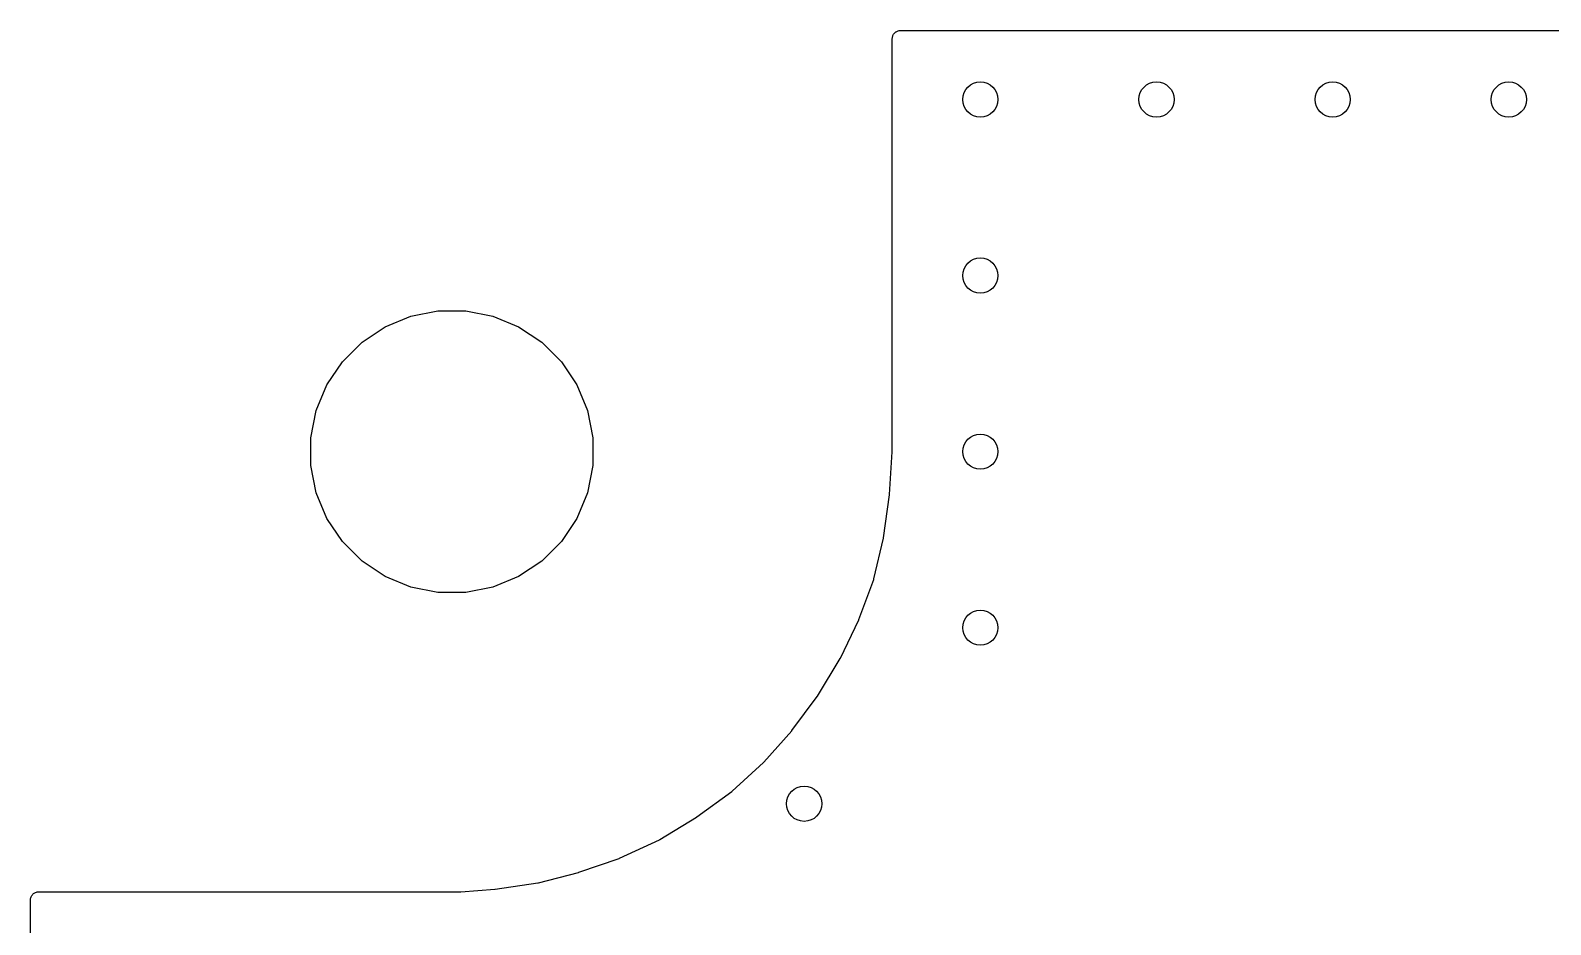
# Model space of a CAD drawing. Extents: x 100.2 to 129.8, y -164.8 to -95.2.
# Drawn here: x 100.22 to 117.47, y -105.37 to -95.22 of the extents above; entities that cross this region are included whole.
import ezdxf

# ---------------------------------------------------------------- set-up
doc = ezdxf.new("R2010")
doc.units = 0
doc.layers.add('BLACK', color=7, linetype='CONTINUOUS')

msp = doc.modelspace()

# ---------------------------------------------------------------- linework, layer by layer
at = {"layer": 'BLACK', "linetype": 'CONTINUOUS'}
for p, q in [((110.008, -95.273), (110.012, -95.265)), ((110.012, -95.265), (110.016, -95.257)), ((110.016, -95.257), (110.017, -95.256)), ((110.016, -95.257), (110.016, -95.257)), ((110.017, -95.256), (110.022, -95.249)), ((110.022, -95.249), (110.028, -95.243)), ((110.028, -95.243), (110.028, -95.242)), ((110.028, -95.242), (110.029, -95.242)), ((110.029, -95.242), (110.036, -95.237)), ((110.036, -95.237), (110.042, -95.231)), ((110.042, -95.231), (110.043, -95.231)), ((110.043, -95.231), (110.051, -95.226)), ((110.043, -95.231), (110.043, -95.231)), ((110.051, -95.226), (110.059, -95.222)), ((110.059, -95.222), (110.068, -95.219)), ((110.059, -95.222), (110.059, -95.222)), ((110.059, -95.222), (110.059, -95.222)), ((110.068, -95.219), (110.077, -95.217)), ((110.077, -95.217), (110.086, -95.216)), ((110.077, -95.217), (110.077, -95.217)), ((110.077, -95.217), (110.077, -95.217)), ((110.086, -95.216), (110.095, -95.215)), ((110.095, -95.215), (119.905, -95.215)), ((110, -95.309), (110.001, -95.3)), ((110, -95.31), (110, -95.309)), ((110, -95.309), (110, -95.309)), ((110, -95.309), (110, -95.309)), ((110, -95.309), (110, -95.309)), ((110, -99.999), (110, -95.31)), ((110.001, -95.3), (110.002, -95.291)), ((110.002, -95.29), (110.005, -95.282)), ((110.002, -95.291), (110.002, -95.29)), ((110.002, -95.291), (110.002, -95.291)), ((110.005, -95.282), (110.007, -95.273)), ((110.007, -95.273), (110.008, -95.273)), ((110.008, -95.273), (110.008, -95.273)), ((104.242, -98.582), (104.533, -98.462)), ((104.533, -98.462), (104.842, -98.4)), ((104.842, -98.4), (105.158, -98.4)), ((105.158, -98.4), (105.467, -98.462)), ((105.467, -98.462), (105.758, -98.582)), ((103.98, -98.757), (104.242, -98.582)), ((105.758, -98.582), (106.02, -98.757)), ((103.757, -98.98), (103.98, -98.757)), ((106.02, -98.757), (106.243, -98.98)), ((103.582, -99.242), (103.757, -98.98)), ((106.243, -98.98), (106.418, -99.242)), ((103.461, -99.533), (103.582, -99.242)), ((106.418, -99.242), (106.539, -99.533)), ((103.4, -99.842), (103.461, -99.533)), ((106.539, -99.533), (106.6, -99.842)), ((103.4, -100.158), (103.4, -99.842)), ((106.6, -99.842), (106.6, -100.158)), ((109.97, -100.488), (110, -100.001)), ((110, -100.001), (110, -99.999)), ((103.461, -100.467), (103.4, -100.158)), ((106.6, -100.158), (106.539, -100.467)), ((103.582, -100.758), (103.461, -100.467)), ((106.539, -100.467), (106.418, -100.758)), ((109.9, -100.978), (109.97, -100.492)), ((109.97, -100.492), (109.97, -100.488)), ((103.757, -101.02), (103.582, -100.758)), ((106.418, -100.758), (106.243, -101.02)), ((103.98, -101.243), (103.757, -101.02)), ((106.243, -101.02), (106.02, -101.243)), ((109.791, -101.447), (109.9, -100.982)), ((109.9, -100.982), (109.9, -100.978)), ((104.242, -101.418), (103.98, -101.243)), ((106.02, -101.243), (105.758, -101.418)), ((104.533, -101.539), (104.242, -101.418)), ((105.758, -101.418), (105.467, -101.539)), ((109.621, -101.908), (109.789, -101.453)), ((109.789, -101.453), (109.791, -101.447)), ((104.842, -101.6), (104.533, -101.539)), ((105.158, -101.6), (104.842, -101.6)), ((105.467, -101.539), (105.158, -101.6)), ((109.411, -102.348), (109.619, -101.912)), ((109.619, -101.912), (109.621, -101.908)), ((109.409, -102.352), (109.411, -102.348)), ((109.151, -102.778), (109.409, -102.352)), ((108.861, -103.168), (109.149, -102.782)), ((109.149, -102.782), (109.151, -102.778)), ((108.542, -103.528), (108.859, -103.172)), ((108.859, -103.172), (108.861, -103.168)), ((108.182, -103.858), (108.538, -103.532)), ((108.538, -103.532), (108.542, -103.528)), ((107.781, -104.149), (108.178, -103.862)), ((108.178, -103.862), (108.182, -103.858)), ((107.363, -104.408), (107.779, -104.151)), ((107.779, -104.151), (107.781, -104.149)), ((106.902, -104.619), (107.357, -104.411)), ((107.357, -104.411), (107.363, -104.408)), ((106.442, -104.779), (106.898, -104.621)), ((106.898, -104.621), (106.902, -104.619)), ((105.492, -104.97), (105.977, -104.9)), ((105.977, -104.9), (105.983, -104.899)), ((105.983, -104.899), (106.438, -104.78)), ((106.438, -104.78), (106.442, -104.779)), ((100.215, -105.094), (100.216, -105.085)), ((100.215, -105.094), (100.215, -105.094)), ((100.215, -105.094), (100.215, -105.094)), ((100.215, -105.094), (100.215, -105.094)), ((100.215, -105.095), (100.215, -105.094)), ((100.215, -154.905), (100.215, -105.095)), ((100.216, -105.085), (100.217, -105.076)), ((100.217, -105.075), (100.22, -105.067)), ((100.217, -105.076), (100.217, -105.075)), ((100.217, -105.076), (100.217, -105.076)), ((100.22, -105.067), (100.222, -105.058)), ((100.222, -105.058), (100.223, -105.058)), ((100.223, -105.058), (100.227, -105.05)), ((100.223, -105.058), (100.223, -105.058)), ((100.227, -105.05), (100.231, -105.042)), ((100.231, -105.042), (100.232, -105.041)), ((100.231, -105.042), (100.231, -105.042)), ((100.232, -105.041), (100.237, -105.034)), ((100.237, -105.034), (100.243, -105.028)), ((100.243, -105.028), (100.243, -105.027)), ((100.243, -105.027), (100.244, -105.027)), ((100.244, -105.027), (100.251, -105.021)), ((100.251, -105.021), (100.257, -105.016)), ((100.257, -105.016), (100.258, -105.016)), ((100.258, -105.016), (100.266, -105.011)), ((100.258, -105.016), (100.258, -105.016)), ((100.266, -105.011), (100.274, -105.007)), ((100.274, -105.007), (100.283, -105.004)), ((100.274, -105.007), (100.274, -105.007)), ((100.274, -105.007), (100.274, -105.007)), ((100.283, -105.004), (100.292, -105.002)), ((100.292, -105.002), (100.301, -105.001)), ((100.292, -105.002), (100.292, -105.002)), ((100.292, -105.002), (100.292, -105.002)), ((100.301, -105.001), (100.31, -105)), ((100.31, -105), (105.098, -105)), ((105.098, -105), (105.102, -105)), ((105.102, -105), (105.488, -104.97)), ((105.488, -104.97), (105.492, -104.97))]:
    msp.add_line(p, q, dxfattribs=at)
at = {"layer": 'BLACK'}
for centre in [(111, -96), (113, -96), (115, -96), (117, -96), (111, -98), (111, -100), (111, -102), (109, -104)]:
    msp.add_circle(centre, 0.2, dxfattribs=at)

doc.saveas('drawing.dxf')
